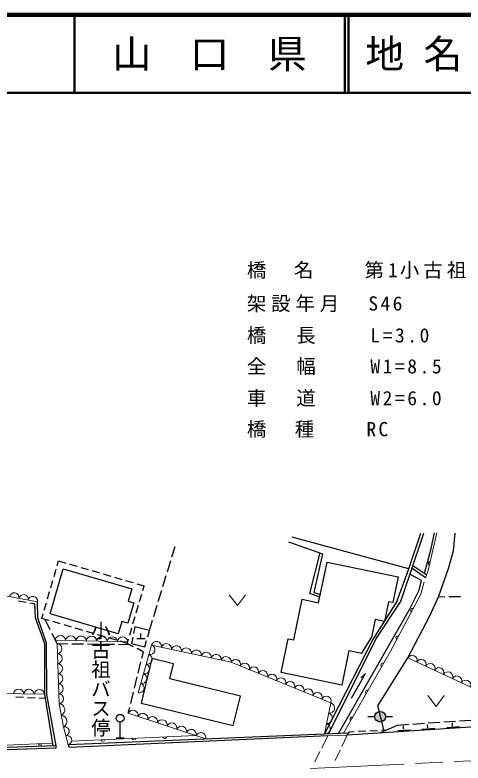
# Model space of a CAD drawing. Units: millimetres, scale not verified. Extents: x 40000 to 680000, y 20000 to 380000.
# Drawn here: x 325350 to 382957, y 283814 to 380000 of the extents above; entities that cross this region are included whole.
import ezdxf
from ezdxf.enums import TextEntityAlignment as Align

# ---------------------------------------------------------------- set-up
doc = ezdxf.new("R2010")
doc.units = ezdxf.units.MM
doc.header["$LTSCALE"] = 1000
doc.linetypes.add('CHAIN', pattern=[18.5, 12, -1.5, 3.5, -1.5])
for name, color, linetype, lineweight in [('M-BGD', 7, 'Continuous', 25), ('M-BMK', 2, 'CHAIN', 13), ('M-STR-HTXT', 7, 'Continuous', 13), ('M-STR-STR1', 1, 'Continuous', 13), ('M-TTL', 2, 'Continuous', 140), ('M-TTL-LINE', 7, 'Continuous', 50)]:
    doc.layers.add(name, color=color, linetype=linetype, lineweight=lineweight)
doc.layers.add('M-TTL-TXT', color=7, linetype='Continuous')
doc.styles.add('@ＭＳ ゴシック', font='')
doc.styles.add('ＭＳ ゴシック', font='')
doc.styles.get('@ＭＳ ゴシック').set_extended_font_data('@MS Gothic')
doc.styles.get('ＭＳ ゴシック').set_extended_font_data('MS Gothic')

msp = doc.modelspace()

# ---------------------------------------------------------------- hatches: boundary and pattern name
at = {"layer": 'M-BGD'}
msp.add_hatch(color=256, dxfattribs=at).paths.add_polyline_path([(372981, 289770, 0.97359), (371617, 289807, 0.01338), (371616, 289770, 0.41421), (372298, 289087, 0.41421)])

# ---------------------------------------------------------------- linework, layer by layer
for p, q in [((375984, 308791), (360995, 312873)), ((375984, 308791), (377526, 313364)), ((377858, 313311), (376130, 308087)), ((378851, 311410), (379285, 313430)), ((381730, 311097), (381940, 313370)), ((345529, 310328), (345935, 311663)), ((360498, 312259), (364871, 310731)), ((363276, 305595), (364577, 310834)), ((364871, 310731), (363755, 305755)), ((378009, 308199), (378851, 311410)), ((381102, 308824), (381730, 311097)), ((330790, 309225), (330958, 309803)), ((330958, 309803), (331896, 309529)), ((344947, 308415), (345383, 309850)), ((329857, 302983), (331556, 308805)), ((331556, 308805), (340377, 306231)), ((332376, 309389), (333336, 309109)), ((333816, 308969), (334775, 308689)), ((364396, 304428), (365477, 309662)), ((365477, 309662), (374630, 307771)), ((374506, 304668), (375984, 308791)), ((378118, 307628), (376390, 308871)), ((376509, 309231), (378283, 308011)), ((379816, 305205), (381102, 308824)), ((330370, 307785), (330650, 308745)), ((335255, 308549), (336215, 308269)), ((336695, 308129), (337655, 307849)), ((344364, 306502), (344801, 307937)), ((376130, 308087), (374871, 304456)), ((377619, 307303), (376130, 308087)), ((329950, 306346), (330230, 307305)), ((338135, 307709), (339095, 307429)), ((339575, 307289), (340535, 307009)), ((341015, 306869), (341953, 306595)), ((374630, 307771), (373943, 304445)), ((377327, 306040), (377619, 307303)), ((340377, 306231), (339911, 304636)), ((341784, 306018), (341953, 306595)), ((343782, 304588), (344219, 306023)), ((376090, 303534), (377327, 306040)), ((329529, 304906), (329810, 305866)), ((341364, 304578), (341644, 305538)), ((364546, 305157), (363276, 305595)), ((363755, 305755), (364616, 305493)), ((378680, 302752), (379816, 305205)), ((379816, 305205), (380615, 305207)), ((381115, 305209), (382615, 305214)), ((326789, 304453), (325804, 304626)), ((327843, 304268), (327282, 304366)), ((327843, 304268), (327962, 302513)), ((328308, 302473), (328241, 304547)), ((329109, 303466), (329389, 304426)), ((340636, 304424), (339865, 301784)), ((339911, 304636), (340636, 304424)), ((340944, 303138), (341224, 304098)), ((343200, 302675), (343637, 304110)), ((361209, 299644), (362287, 304864)), ((362287, 304864), (364396, 304428)), ((374506, 304668), (371396, 299777)), ((371851, 299860), (374871, 304456)), ((373386, 304560), (372860, 302012)), ((373943, 304445), (373386, 304560)), ((366960, 287629), (376090, 303534)), ((327962, 302513), (329145, 299203)), ((329424, 299217), (328308, 302473)), ((328801, 302408), (328969, 302986)), ((329738, 302135), (328801, 302408)), ((329896, 300928), (329243, 302279)), ((338613, 300428), (329857, 302983)), ((340524, 301698), (340804, 302658)), ((342648, 300862), (343054, 302197)), ((371647, 302263), (371169, 299949)), ((372860, 302012), (371647, 302263)), ((375869, 297339), (378680, 302752)), ((331178, 301715), (330218, 301995)), ((332618, 301294), (331658, 301575)), ((334058, 300874), (333098, 301154)), ((339075, 302014), (338613, 300428)), ((339865, 301784), (339075, 302014)), ((340104, 300258), (340384, 301218)), ((340761, 301314), (340602, 300490)), ((342648, 300862), (340761, 301314)), ((330767, 299128), (330114, 300478)), ((335498, 300454), (334538, 300734)), ((336938, 300034), (335978, 300314)), ((341538, 299806), (341538, 300479)), ((342417, 300040), (342648, 300862)), ((329145, 299203), (329132, 292670)), ((329468, 292610), (329424, 299217)), ((330765, 299172), (332161, 299155)), ((332661, 299149), (334160, 299131)), ((338378, 299614), (337418, 299894)), ((339795, 299200), (338858, 299474)), ((339795, 299200), (339964, 299778)), ((340610, 298761), (339795, 299200)), ((340508, 299999), (340349, 299174)), ((340349, 299174), (342050, 298736)), ((341007, 299806), (342070, 299806)), ((342050, 298736), (342282, 299558)), ((359558, 295463), (360454, 299800)), ((360454, 299800), (361209, 299644)), ((371396, 299777), (365138, 287553)), ((365680, 287576), (371851, 299860)), ((369956, 297929), (371169, 299949)), ((334660, 299125), (336160, 299107)), ((336660, 299101), (338160, 299083)), ((338660, 299077), (340055, 299060)), ((341864, 298084), (341050, 298524)), ((368295, 298272), (367381, 293847)), ((368295, 298272), (369956, 297929)), ((342968, 297251), (341565, 291531)), ((341672, 297305), (341864, 298084)), ((345722, 296575), (342968, 297251)), ((372020, 291185), (375869, 297339)), ((341193, 295363), (341552, 296819)), ((345252, 294658), (345722, 296575)), ((367381, 293847), (359558, 295463)), ((368621, 292143), (370412, 295318)), ((370412, 295318), (369810, 294781)), ((340714, 293421), (341073, 294878)), ((354342, 292429), (345252, 294658)), ((329132, 292670), (330225, 286013)), ((330635, 286028), (329468, 292610)), ((340234, 291479), (340594, 292936)), ((353409, 288626), (354342, 292429)), ((325449, 292307), (326449, 292270)), ((326948, 292251), (327948, 292214)), ((328447, 292195), (329215, 292166)), ((341565, 291531), (353409, 288626)), ((339922, 290214), (340115, 290994)), ((372827, 287934), (372020, 291185)), ((370703, 289806), (371617, 289807)), ((372996, 289806), (373910, 289807)), ((338869, 287075), (338869, 289075)), ((391894, 288917), (368077, 287415)), ((372259, 287679), (374528, 288698)), ((374528, 288698), (375997, 288797)), ((375308, 288152), (375297, 288593)), ((376496, 288831), (377993, 288932)), ((378419, 288349), (378407, 288790)), ((378492, 288966), (379988, 289067)), ((380487, 289101), (381984, 289202)), ((381607, 288550), (381595, 288991)), ((382483, 289236), (383979, 289337)), ((332201, 286185), (368243, 287682)), ((368077, 287415), (368340, 287838)), ((368340, 287838), (368978, 287868)), ((369478, 287891), (370477, 287938)), ((370976, 287962), (371975, 288009)), ((372474, 288032), (373112, 288062)), ((374560, 287991), (376214, 288093)), ((377670, 288187), (379324, 288290)), ((380859, 288388), (382513, 288491)), ((365566, 287295), (332369, 285804)), ((338369, 287075), (339369, 287075)), ((289343, 284328), (330629, 285762)), ((330635, 286028), (298731, 284869)), ((330629, 285762), (330635, 286028)), ((332369, 285804), (332201, 286185))]:
    msp.add_line(p, q, dxfattribs=at)
at = {"layer": 'M-BGD', "lineweight": 13}
for p, q in [((328241, 304547), (301922, 309331)), ((352903, 305461), (353953, 304061)), ((353953, 304061), (355003, 305461)), ((339858, 299415), (330529, 299620)), ((341183, 292834), (342916, 298986)), ((391934, 289875), (375869, 297339)), ((329132, 292670), (319904, 292785)), ((378446, 292494), (379496, 291094)), ((379496, 291094), (380546, 292494)), ((349884, 286920), (339922, 290214)), ((332644, 286633), (348585, 287349)), ((300632, 285168), (330168, 286362))]:
    msp.add_line(p, q, dxfattribs=at)
for points in [[(379580, 313411), (378450, 308399), (378118, 307628)], [(377965, 307123), (377546, 305548), (373578, 298131), (367578, 287655)], [(332201, 286185), (331573, 288448), (331015, 291439), (330765, 299172)], [(365138, 287553), (365976, 291559), (353145, 296763), (342916, 298986)]]:
    msp.add_lwpolyline(points, dxfattribs=at)
at = {"layer": 'M-BGD'}
for centre, radius in [((338869, 289575), 500), ((372298, 289770), 683)]:
    msp.add_circle(centre, radius, dxfattribs=at)
at = {"layer": 'M-BGD', "lineweight": 13}
for centre, radius, start, end in [((378755, 309496), 256, 89.97469, 244.61392), ((325249, 305083), 608, 350.45301, 168.94102), ((326445, 304865), 608, 350.45301, 168.94102), ((327642, 304648), 608, 350.45301, 168.94102), ((376478, 303432), 256, 74.536, 229.17523), ((331194, 299535), 670, 4.7503, 172.72784), ((332526, 299506), 670, 4.7503, 172.72784), ((333859, 299476), 670, 4.7503, 172.72784), ((335192, 299447), 670, 4.7503, 172.72784), ((374591, 299905), 256, 74.536, 229.17523), ((330740, 298526), 646, 275.96316, 87.72888), ((336524, 299418), 670, 4.7503, 172.72784), ((337857, 299388), 670, 4.7503, 172.72784), ((339190, 299359), 670, 4.7503, 172.72784), ((343544, 298791), 657, 352.68734, 162.78775), ((344822, 298514), 657, 352.68734, 162.78775), ((342704, 298382), 640, 257.88163, 70.64631), ((346101, 298236), 657, 352.68734, 162.78775), ((347379, 297958), 657, 352.68734, 162.78775), ((348658, 297680), 657, 352.68734, 162.78775), ((330781, 297237), 646, 275.96316, 87.72888), ((342358, 297151), 640, 257.88163, 70.64631), ((349937, 297402), 657, 352.68734, 162.78775), ((351215, 297124), 657, 352.68734, 162.78775), ((352494, 296846), 657, 352.68734, 162.78775), ((376428, 297042), 634, 338.11628, 152.04181), ((330823, 295948), 646, 275.96316, 87.72888), ((342011, 295921), 640, 257.88163, 70.64631), ((353717, 296498), 630, 340.6582, 155.18741), ((354883, 296025), 630, 340.6582, 155.18741), ((372654, 296404), 256, 72.87827, 227.51751), ((377576, 296509), 634, 338.11628, 152.04181), ((378723, 295976), 634, 338.11628, 152.04181), ((330864, 294660), 646, 275.96316, 87.72888), ((341664, 294691), 640, 257.88163, 70.64631), ((356050, 295552), 630, 340.6582, 155.18741), ((357216, 295079), 630, 340.6582, 155.18741), ((379871, 295443), 634, 338.11628, 152.04181), ((381018, 294909), 634, 338.11628, 152.04181), ((358383, 294606), 630, 340.6582, 155.18741), ((359549, 294133), 630, 340.6582, 155.18741), ((382166, 294376), 634, 338.11628, 152.04181), ((383313, 293843), 634, 338.11628, 152.04181), ((330906, 293371), 646, 275.96316, 87.72888), ((341318, 293460), 640, 257.88163, 70.64631), ((360715, 293660), 630, 340.6582, 155.18741), ((361882, 293187), 630, 340.6582, 155.18741), ((325835, 292649), 662, 4.66939, 173.90697), ((327154, 292632), 662, 4.66939, 173.90697), ((328472, 292616), 662, 4.66939, 173.90697), ((330948, 292082), 646, 275.96316, 87.72888), ((363048, 292714), 630, 340.6582, 155.18741), ((364215, 292240), 630, 340.6582, 155.18741), ((370666, 292933), 256, 72.87827, 227.51751), ((365381, 291767), 630, 340.6582, 155.18741), ((365750, 290909), 688, 265.51027, 70.86949), ((330975, 290658), 782, 294.03828, 87.10876), ((340527, 289953), 658, 346.78739, 156.61094), ((331254, 289163), 782, 294.03828, 87.10876), ((341772, 289541), 658, 346.78739, 156.61094), ((343017, 289129), 658, 346.78739, 156.61094), ((365471, 289574), 688, 265.51027, 70.86949), ((368678, 289462), 256, 72.87827, 227.51751), ((344262, 288718), 658, 346.78739, 156.61094), ((345508, 288306), 658, 346.78739, 156.61094), ((365192, 288239), 688, 265.51027, 70.86949), ((331742, 287886), 587, 284.27022, 106.75197), ((346753, 287894), 658, 346.78739, 156.61094), ((347998, 287482), 658, 346.78739, 156.61094), ((349243, 287070), 658, 346.78739, 156.61094), ((332056, 286754), 587, 284.27022, 106.75197), ((336637, 286869), 256, 195.25304, 349.89228), ((340633, 287049), 256, 195.25304, 349.89228), ((344629, 287228), 256, 195.25304, 349.89228), ((328607, 286355), 256, 194.99532, 349.63455)]:
    msp.add_arc(centre, radius, start, end, dxfattribs=at)
at = {"layer": 'M-BMK'}
msp.add_line((363361, 283113), (463958, 287945), dxfattribs=at)
at = {"layer": 'M-STR-STR1'}
for p, q in [((364790, 285743), (365566, 287295)), ((368077, 287415), (365566, 287295)), ((367376, 285933), (368077, 287415)), ((363895, 283954), (364566, 285295)), ((366522, 284125), (367163, 285481))]:
    msp.add_line(p, q, dxfattribs=at)
at = {"layer": 'M-TTL'}
msp.add_line((680000, 380000), (40000, 380000), dxfattribs=at)
at = {"layer": 'M-TTL-LINE'}
for p, q in [((333000, 380000), (333000, 370000)), ((367750, 380000), (367750, 370000)), ((368250, 380000), (368250, 370000)), ((40000, 370000), (680000, 370000))]:
    msp.add_line(p, q, dxfattribs=at)

# ---------------------------------------------------------------- texts
at = {"layer": 'M-BGD', "style": '@ＭＳ ゴシック'}
msp.add_text('小古祖バス停', height=1833, rotation=270, dxfattribs=at).set_placement((334899, 302110), align=Align.BOTTOM_LEFT)
at = {"layer": 'M-STR-HTXT', "char_height": 1833, "attachment_point": 7, "style": 'ＭＳ ゴシック'}
for s, insert in [('\\T1.21;橋\u3000名\u3000\u3000第1小古祖橋', (355165, 346081)), ('\\T1.25;架設年月\u3000S46', (355165, 341785)), ('\\T1.27;橋\u3000長\u3000\u3000L=3.0', (355165, 337687)), ('\\T1.27;全\u3000幅\u3000\u3000W1=8.5', (355165, 333707)), ('\\T1.27;車\u3000道\u3000\u3000W2=6.0', (355165, 329609)), ('\\T1.23;橋\u3000種\u3000\u3000RC', (355165, 325629))]:
    msp.add_mtext(s, dxfattribs=dict(at, insert=insert))
at = {"layer": 'M-TTL-TXT', "style": 'ＭＳ ゴシック'}
msp.add_text('山\u3000口\u3000県', height=3666, dxfattribs=at).set_placement((350375, 375000), align=Align.MIDDLE_CENTER)
msp.add_text('地 名', height=3666, dxfattribs=at).set_placement((370380, 375000), align=Align.MIDDLE_LEFT)

doc.saveas('drawing.dxf')
